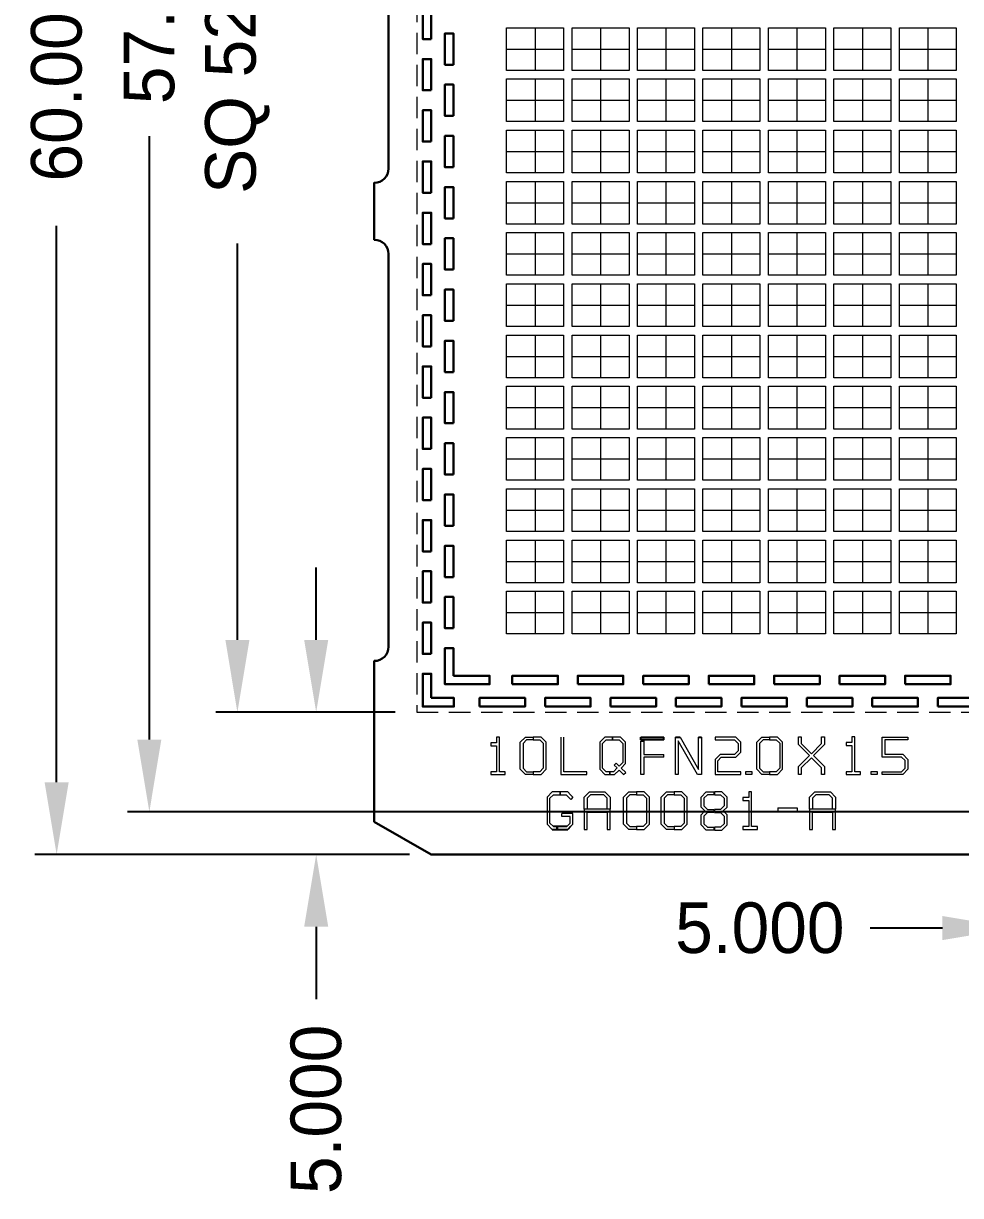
# Model space of a CAD drawing. Extents: x -14 to 234, y 117 to 227.
# Drawn here: x -13.61 to 19.32, y 140.57 to 181.76 of the extents above; entities that cross this region are included whole.
import ezdxf

# ---------------------------------------------------------------- set-up
doc = ezdxf.new("R2010")
doc.units = 0
doc.header["$LTSCALE"] = 3
doc.header["$MEASUREMENT"] = 0
for name, pattern in [('CENTER', [2, 1.25, -0.25, 0.25, -0.25]), ('HIDDEN', [0.375, 0.25, -0.125]), ('PHANTOM', [2.5, 1.25, -0.25, 0.25, -0.25, 0.25, -0.25])]:
    doc.linetypes.add(name, pattern=pattern)
doc.layers.add('998', color=50, linetype='Continuous')
for name, color, linetype, lineweight in [('CLIN', 1, 'CENTER', 15), ('DIM', 4, 'Continuous', 13), ('HIDN', 6, 'HIDDEN', 15), ('OBJ', 3, 'Continuous', 30), ('OBJ1', 7, 'Continuous', 30), ('PHANTOM', 5, 'PHANTOM', 15), ('TEXT', 2, 'Continuous', 20)]:
    doc.layers.add(name, color=color, linetype=linetype, lineweight=lineweight)
doc.dimstyles.new('3DEC X 1', dxfattribs={"dimtxt": 1.778, "dimasz": 2.54, "dimexe": 0.762, "dimexo": 0.762, "dimgap": 0.762, "dimtad": 0, "dimdec": 3, "dimzin": 0, "dimdsep": 46, "dimtxsty": 'Standard', "dimcen": 0.09, "dimadec": 0, "dimazin": 0, "dimtfac": 1, "dimtdec": 3, "dimtofl": 0, "dimtmove": 0, "dimatfit": 3, "dimfxl": 1, "dimtolj": 1, "dimtzin": 0, "dimarcsym": 0})

# ---------------------------------------------------------------- blocks, each defined once
blk = doc.blocks.new('*D7')
at = {"layer": 'Defpoints', "color": 0, "transparency": 16777216}
for p in [(-68.781, -129.175), (-68.781, -129.175), (-73.781, -129.937), (-73.781, -129.937), (-73.781, -133.259), (-73.781, -133.259)]:
    blk.add_point(p, dxfattribs=at)
at = {"layer": 'DIM', "color": 0, "lineweight": -2, "transparency": 16777216}
for p, q in [((-68.781, -129.937), (-68.781, -134.021)), ((-68.781, -129.937), (-68.781, -134.021)), ((-73.781, -130.699), (-73.781, -134.021)), ((-73.781, -130.699), (-73.781, -134.021)), ((-76.321, -133.259), (-78.861, -133.259)), ((-76.321, -133.259), (-78.861, -133.259)), ((-66.241, -133.259), (-63.701, -133.259)), ((-66.241, -133.259), (-63.701, -133.259))]:
    blk.add_line(p, q, dxfattribs=at)
at = {"layer": 'DIM', "color": 0, "transparency": 16777216}
for points in [[(-76.321, -132.836), (-76.321, -133.682), (-73.781, -133.259)], [(-76.321, -132.836), (-76.321, -133.682), (-73.781, -133.259)], [(-66.241, -132.836), (-66.241, -133.682), (-68.781, -133.259)], [(-66.241, -132.836), (-66.241, -133.682), (-68.781, -133.259)]]:
    blk.add_solid(points, dxfattribs=at)
at = {"layer": 'DIM', "color": 0, "transparency": 16777216, "insert": (-82.734, -133.259), "char_height": 1.778, "attachment_point": 5}
blk.add_mtext('\\A1;5.000', dxfattribs=at)
blk.add_mtext('\\A1;5.000', dxfattribs=at)
blk = doc.blocks.new('*D9')
at = {"layer": 'Defpoints', "color": 0, "transparency": 16777216}
for p in [(-94.781, -73.675), (-94.781, -73.675), (-101.091, -125.675), (-101.091, -125.675), (-94.781, -125.675), (-94.781, -125.675)]:
    blk.add_point(p, dxfattribs=at)
at = {"layer": 'DIM', "color": 0, "lineweight": -2, "transparency": 16777216}
for p, q in [((-95.543, -73.675), (-101.853, -73.675)), ((-95.543, -73.675), (-101.853, -73.675)), ((-101.091, -76.215), (-101.091, -94.351)), ((-101.091, -76.215), (-101.091, -94.351)), ((-101.091, -123.135), (-101.091, -109.21)), ((-101.091, -123.135), (-101.091, -109.21)), ((-95.543, -125.675), (-101.853, -125.675)), ((-95.543, -125.675), (-101.853, -125.675))]:
    blk.add_line(p, q, dxfattribs=at)
at = {"layer": 'DIM', "color": 0, "transparency": 16777216}
for points in [[(-101.514, -76.215), (-100.667, -76.215), (-101.091, -73.675)], [(-101.514, -76.215), (-100.667, -76.215), (-101.091, -73.675)], [(-101.514, -123.135), (-100.667, -123.135), (-101.091, -125.675)], [(-101.514, -123.135), (-100.667, -123.135), (-101.091, -125.675)]]:
    blk.add_solid(points, dxfattribs=at)
at = {"layer": 'DIM', "color": 0, "transparency": 16777216, "insert": (-101.091, -101.78), "char_height": 1.778, "attachment_point": 5, "rotation": 90}
blk.add_mtext('\\A1;SQ 52.000', dxfattribs=at)
blk.add_mtext('\\A1;SQ 52.000', dxfattribs=at)
blk = doc.blocks.new('*D10')
at = {"layer": 'Defpoints', "color": 0, "transparency": 16777216}
for p in [(-94.781, -125.675), (-94.781, -125.675), (-98.322, -130.675), (-98.322, -130.675), (-94.281, -130.675), (-94.281, -130.675)]:
    blk.add_point(p, dxfattribs=at)
at = {"layer": 'DIM', "color": 0, "lineweight": -2, "transparency": 16777216}
for p, q in [((-98.322, -123.135), (-98.322, -120.595)), ((-98.322, -123.135), (-98.322, -120.595)), ((-95.543, -125.675), (-99.084, -125.675)), ((-95.543, -125.675), (-99.084, -125.675)), ((-95.043, -130.675), (-99.084, -130.675)), ((-95.043, -130.675), (-99.084, -130.675)), ((-98.322, -133.215), (-98.322, -135.755)), ((-98.322, -133.215), (-98.322, -135.755))]:
    blk.add_line(p, q, dxfattribs=at)
at = {"layer": 'DIM', "color": 0, "transparency": 16777216}
for points in [[(-98.746, -123.135), (-97.899, -123.135), (-98.322, -125.675)], [(-98.746, -123.135), (-97.899, -123.135), (-98.322, -125.675)], [(-98.746, -133.215), (-97.899, -133.215), (-98.322, -130.675)], [(-98.746, -133.215), (-97.899, -133.215), (-98.322, -130.675)]]:
    blk.add_solid(points, dxfattribs=at)
at = {"layer": 'DIM', "color": 0, "transparency": 16777216, "insert": (-98.322, -139.628), "char_height": 1.778, "attachment_point": 5, "rotation": 90}
blk.add_mtext('\\A1;5.000', dxfattribs=at)
blk.add_mtext('\\A1;5.000', dxfattribs=at)
blk = doc.blocks.new('*D11')
at = {"layer": 'Defpoints', "color": 0, "transparency": 16777216}
for p in [(-83.281, -72.175), (-83.281, -72.175), (-104.185, -129.175), (-104.185, -129.175), (-68.781, -129.175), (-68.781, -129.175)]:
    blk.add_point(p, dxfattribs=at)
at = {"layer": 'DIM', "color": 0, "lineweight": -2, "transparency": 16777216}
for p, q in [((-84.043, -72.175), (-104.947, -72.175)), ((-84.043, -72.175), (-104.947, -72.175)), ((-104.185, -74.715), (-104.185, -95.912)), ((-104.185, -74.715), (-104.185, -95.912)), ((-104.185, -126.635), (-104.185, -105.437)), ((-104.185, -126.635), (-104.185, -105.437)), ((-69.543, -129.175), (-104.947, -129.175)), ((-69.543, -129.175), (-104.947, -129.175))]:
    blk.add_line(p, q, dxfattribs=at)
at = {"layer": 'DIM', "color": 0, "transparency": 16777216}
for points in [[(-104.608, -74.715), (-103.762, -74.715), (-104.185, -72.175)], [(-104.608, -74.715), (-103.762, -74.715), (-104.185, -72.175)], [(-104.608, -126.635), (-103.762, -126.635), (-104.185, -129.175)], [(-104.608, -126.635), (-103.762, -126.635), (-104.185, -129.175)]]:
    blk.add_solid(points, dxfattribs=at)
at = {"layer": 'DIM', "color": 0, "transparency": 16777216, "insert": (-104.185, -100.675), "char_height": 1.778, "attachment_point": 5, "rotation": 90}
blk.add_mtext('\\A1;57.000', dxfattribs=at)
blk.add_mtext('\\A1;57.000', dxfattribs=at)
blk = doc.blocks.new('*D12')
at = {"layer": 'Defpoints', "color": 0, "transparency": 16777216}
for p in [(-107.442, -70.675), (-107.442, -70.675), (-94.281, -70.675), (-94.281, -70.675), (-94.281, -130.675), (-94.281, -130.675)]:
    blk.add_point(p, dxfattribs=at)
at = {"layer": 'DIM', "color": 0, "lineweight": -2, "transparency": 16777216}
for p, q in [((-95.043, -70.675), (-108.204, -70.675)), ((-95.043, -70.675), (-108.204, -70.675)), ((-107.442, -73.215), (-107.442, -92.764)), ((-107.442, -73.215), (-107.442, -92.764)), ((-107.442, -128.135), (-107.442, -108.586)), ((-107.442, -128.135), (-107.442, -108.586)), ((-95.043, -130.675), (-108.204, -130.675)), ((-95.043, -130.675), (-108.204, -130.675))]:
    blk.add_line(p, q, dxfattribs=at)
at = {"layer": 'DIM', "color": 0, "transparency": 16777216}
for points in [[(-107.865, -73.215), (-107.019, -73.215), (-107.442, -70.675)], [(-107.865, -73.215), (-107.019, -73.215), (-107.442, -70.675)], [(-107.865, -128.135), (-107.019, -128.135), (-107.442, -130.675)], [(-107.865, -128.135), (-107.019, -128.135), (-107.442, -130.675)]]:
    blk.add_solid(points, dxfattribs=at)
at = {"layer": 'DIM', "color": 0, "transparency": 16777216, "insert": (-107.442, -100.675), "char_height": 1.778, "attachment_point": 5, "rotation": 90}
blk.add_mtext('\\A1;60.000{\\H1.333500;±0.050}', dxfattribs=at)
blk.add_mtext('\\A1;60.000{\\H1.333500;±0.050}', dxfattribs=at)

msp = doc.modelspace()

# ---------------------------------------------------------------- linework, layer by layer
at = {"layer": '998'}
for p, q in [((8.08455, 156.58164), (8.08455, 156.68311)), ((8.08455, 156.68311), (8.89123, 156.68311)), ((8.89123, 156.58164), (8.08455, 156.58164)), ((8.08455, 156.55627), (8.18603, 156.55627)), ((8.89123, 156.58164), (8.89123, 156.68311)), ((9.29826, 156.68311), (9.47197, 156.68311)), ((10.11091, 156.68311), (10.21266, 156.68311)), ((4.97289, 153.43854), (5.14438, 153.43854)), ((5.14423, 153.54001), (5.01229, 153.54001)), ((5.47906, 153.54001), (5.14423, 153.54001)), ((5.14423, 153.54001), (5.14438, 153.43854)), ((5.14438, 153.43854), (5.14423, 153.54001)), ((5.14438, 153.43854), (5.51845, 153.43854)), ((5.61751, 153.54001), (5.51845, 153.43854))]:
    msp.add_line(p, q, dxfattribs=at)
at = {"layer": 'CLIN'}
for p, q in [((4.36913, 181.60713), (4.36913, 180.10713)), ((6.66913, 181.60713), (6.66913, 180.10713)), ((8.96913, 181.60713), (8.96913, 180.10713)), ((11.26913, 181.60713), (11.26913, 180.10713)), ((13.56913, 181.60713), (13.56913, 180.10713)), ((15.86913, 181.60713), (15.86913, 180.10713)), ((18.16913, 181.60713), (18.16913, 180.10713)), ((4.36913, 179.80713), (4.36913, 178.30713)), ((6.66913, 179.80713), (6.66913, 178.30713)), ((8.96913, 179.80713), (8.96913, 178.30713)), ((11.26913, 179.80713), (11.26913, 178.30713)), ((13.56913, 179.80713), (13.56913, 178.30713)), ((15.86913, 179.80713), (15.86913, 178.30713)), ((18.16913, 179.80713), (18.16913, 178.30713)), ((4.36913, 178.00713), (4.36913, 176.50713)), ((6.66913, 178.00713), (6.66913, 176.50713)), ((8.96913, 178.00713), (8.96913, 176.50713)), ((11.26913, 178.00713), (11.26913, 176.50713)), ((13.56913, 178.00713), (13.56913, 176.50713)), ((15.86913, 178.00713), (15.86913, 176.50713)), ((18.16913, 178.00713), (18.16913, 176.50713)), ((4.36913, 176.20713), (4.36913, 174.70713)), ((6.66913, 176.20713), (6.66913, 174.70713)), ((8.96913, 176.20713), (8.96913, 174.70713)), ((11.26913, 176.20713), (11.26913, 174.70713)), ((13.56913, 176.20713), (13.56913, 174.70713)), ((15.86913, 176.20713), (15.86913, 174.70713)), ((18.16913, 176.20713), (18.16913, 174.70713)), ((4.36913, 174.40713), (4.36913, 172.90713)), ((6.66913, 174.40713), (6.66913, 172.90713)), ((8.96913, 174.40713), (8.96913, 172.90713)), ((11.26913, 174.40713), (11.26913, 172.90713)), ((13.56913, 174.40713), (13.56913, 172.90713)), ((15.86913, 174.40713), (15.86913, 172.90713)), ((18.16913, 174.40713), (18.16913, 172.90713)), ((4.36913, 172.60713), (4.36913, 171.10713)), ((6.66913, 172.60713), (6.66913, 171.10713)), ((8.96913, 172.60713), (8.96913, 171.10713)), ((11.26913, 172.60713), (11.26913, 171.10713)), ((13.56913, 172.60713), (13.56913, 171.10713)), ((15.86913, 172.60713), (15.86913, 171.10713)), ((18.16913, 172.60713), (18.16913, 171.10713)), ((4.36913, 170.80713), (4.36913, 169.30713)), ((6.66913, 170.80713), (6.66913, 169.30713)), ((8.96913, 170.80713), (8.96913, 169.30713)), ((11.26913, 170.80713), (11.26913, 169.30713)), ((13.56913, 170.80713), (13.56913, 169.30713)), ((15.86913, 170.80713), (15.86913, 169.30713)), ((18.16913, 170.80713), (18.16913, 169.30713)), ((4.36913, 169.00713), (4.36913, 167.50713)), ((6.66913, 169.00713), (6.66913, 167.50713)), ((8.96913, 169.00713), (8.96913, 167.50713)), ((11.26913, 169.00713), (11.26913, 167.50713)), ((13.56913, 169.00713), (13.56913, 167.50713)), ((15.86913, 169.00713), (15.86913, 167.50713)), ((18.16913, 169.00713), (18.16913, 167.50713)), ((4.36913, 167.20713), (4.36913, 165.70713)), ((6.66913, 167.20713), (6.66913, 165.70713)), ((8.96913, 167.20713), (8.96913, 165.70713)), ((11.26913, 167.20713), (11.26913, 165.70713)), ((13.56913, 167.20713), (13.56913, 165.70713)), ((15.86913, 167.20713), (15.86913, 165.70713)), ((18.16913, 167.20713), (18.16913, 165.70713)), ((4.36913, 165.40713), (4.36913, 163.90713)), ((6.66913, 165.40713), (6.66913, 163.90713)), ((8.96913, 165.40713), (8.96913, 163.90713)), ((11.26913, 165.40713), (11.26913, 163.90713)), ((13.56913, 165.40713), (13.56913, 163.90713)), ((15.86913, 165.40713), (15.86913, 163.90713)), ((18.16913, 165.40713), (18.16913, 163.90713)), ((4.36913, 163.60713), (4.36913, 162.10713)), ((6.66913, 163.60713), (6.66913, 162.10713)), ((8.96913, 163.60713), (8.96913, 162.10713)), ((11.26913, 163.60713), (11.26913, 162.10713)), ((13.56913, 163.60713), (13.56913, 162.10713)), ((15.86913, 163.60713), (15.86913, 162.10713)), ((18.16913, 163.60713), (18.16913, 162.10713)), ((4.36913, 161.80713), (4.36913, 160.30713)), ((6.66913, 161.80713), (6.66913, 160.30713)), ((8.96913, 161.80713), (8.96913, 160.30713)), ((11.26913, 161.80713), (11.26913, 160.30713)), ((13.56913, 161.80713), (13.56913, 160.30713)), ((15.86913, 161.80713), (15.86913, 160.30713)), ((18.16913, 161.80713), (18.16913, 160.30713))]:
    msp.add_line(p, q, dxfattribs=at)
for points in [[(3.36913, 180.85713), (5.36913, 180.85713)], [(5.66913, 180.85713), (7.66913, 180.85713)], [(7.96913, 180.85713), (9.96913, 180.85713)], [(10.26913, 180.85713), (12.26913, 180.85713)], [(12.56913, 180.85713), (14.56913, 180.85713)], [(14.86913, 180.85713), (16.86913, 180.85713)], [(17.16913, 180.85713), (19.16913, 180.85713)], [(3.36913, 179.05713), (5.36913, 179.05713)], [(5.66913, 179.05713), (7.66913, 179.05713)], [(7.96913, 179.05713), (9.96913, 179.05713)], [(10.26913, 179.05713), (12.26913, 179.05713)], [(12.56913, 179.05713), (14.56913, 179.05713)], [(14.86913, 179.05713), (16.86913, 179.05713)], [(17.16913, 179.05713), (19.16913, 179.05713)], [(3.36913, 177.25713), (5.36913, 177.25713)], [(5.66913, 177.25713), (7.66913, 177.25713)], [(7.96913, 177.25713), (9.96913, 177.25713)], [(10.26913, 177.25713), (12.26913, 177.25713)], [(12.56913, 177.25713), (14.56913, 177.25713)], [(14.86913, 177.25713), (16.86913, 177.25713)], [(17.16913, 177.25713), (19.16913, 177.25713)], [(3.36913, 175.45713), (5.36913, 175.45713)], [(5.66913, 175.45713), (7.66913, 175.45713)], [(7.96913, 175.45713), (9.96913, 175.45713)], [(10.26913, 175.45713), (12.26913, 175.45713)], [(12.56913, 175.45713), (14.56913, 175.45713)], [(14.86913, 175.45713), (16.86913, 175.45713)], [(17.16913, 175.45713), (19.16913, 175.45713)], [(3.36913, 173.65713), (5.36913, 173.65713)], [(5.66913, 173.65713), (7.66913, 173.65713)], [(7.96913, 173.65713), (9.96913, 173.65713)], [(10.26913, 173.65713), (12.26913, 173.65713)], [(12.56913, 173.65713), (14.56913, 173.65713)], [(14.86913, 173.65713), (16.86913, 173.65713)], [(17.16913, 173.65713), (19.16913, 173.65713)], [(3.36913, 171.85713), (5.36913, 171.85713)], [(5.66913, 171.85713), (7.66913, 171.85713)], [(7.96913, 171.85713), (9.96913, 171.85713)], [(10.26913, 171.85713), (12.26913, 171.85713)], [(12.56913, 171.85713), (14.56913, 171.85713)], [(14.86913, 171.85713), (16.86913, 171.85713)], [(17.16913, 171.85713), (19.16913, 171.85713)], [(3.36913, 170.05713), (5.36913, 170.05713)], [(5.66913, 170.05713), (7.66913, 170.05713)], [(7.96913, 170.05713), (9.96913, 170.05713)], [(10.26913, 170.05713), (12.26913, 170.05713)], [(12.56913, 170.05713), (14.56913, 170.05713)], [(14.86913, 170.05713), (16.86913, 170.05713)], [(17.16913, 170.05713), (19.16913, 170.05713)], [(3.36913, 168.25713), (5.36913, 168.25713)], [(5.66913, 168.25713), (7.66913, 168.25713)], [(7.96913, 168.25713), (9.96913, 168.25713)], [(10.26913, 168.25713), (12.26913, 168.25713)], [(12.56913, 168.25713), (14.56913, 168.25713)], [(14.86913, 168.25713), (16.86913, 168.25713)], [(17.16913, 168.25713), (19.16913, 168.25713)], [(3.36913, 166.45713), (5.36913, 166.45713)], [(5.66913, 166.45713), (7.66913, 166.45713)], [(7.96913, 166.45713), (9.96913, 166.45713)], [(10.26913, 166.45713), (12.26913, 166.45713)], [(12.56913, 166.45713), (14.56913, 166.45713)], [(14.86913, 166.45713), (16.86913, 166.45713)], [(17.16913, 166.45713), (19.16913, 166.45713)], [(3.36913, 164.65713), (5.36913, 164.65713)], [(5.66913, 164.65713), (7.66913, 164.65713)], [(7.96913, 164.65713), (9.96913, 164.65713)], [(10.26913, 164.65713), (12.26913, 164.65713)], [(12.56913, 164.65713), (14.56913, 164.65713)], [(14.86913, 164.65713), (16.86913, 164.65713)], [(17.16913, 164.65713), (19.16913, 164.65713)], [(3.36913, 162.85713), (5.36913, 162.85713)], [(5.66913, 162.85713), (7.66913, 162.85713)], [(7.96913, 162.85713), (9.96913, 162.85713)], [(10.26913, 162.85713), (12.26913, 162.85713)], [(12.56913, 162.85713), (14.56913, 162.85713)], [(14.86913, 162.85713), (16.86913, 162.85713)], [(17.16913, 162.85713), (19.16913, 162.85713)], [(3.36913, 161.05713), (5.36913, 161.05713)], [(5.66913, 161.05713), (7.66913, 161.05713)], [(7.96913, 161.05713), (9.96913, 161.05713)], [(10.26913, 161.05713), (12.26913, 161.05713)], [(12.56913, 161.05713), (14.56913, 161.05713)], [(14.86913, 161.05713), (16.86913, 161.05713)], [(17.16913, 161.05713), (19.16913, 161.05713)]]:
    msp.add_lwpolyline(points, dxfattribs=at)
at = {"layer": 'HIDN'}
msp.add_lwpolyline([(52.21913, 157.55713), (52.21913, 209.55713), (0.21913, 209.55713), (0.21913, 157.55713)], close=True, dxfattribs=at)
at = {"layer": 'OBJ'}
msp.add_lwpolyline([(216.71913, 212.55713), (0.71913, 212.55713), (-1.28087, 211.40713), (-1.28087, 207.75713, -0.41421356), (-0.78087, 207.25713), (-0.78087, 193.45713, -0.41421356), (-1.28087, 192.95713), (-1.28087, 190.95713, -0.41421356), (-0.78087, 190.45713), (-0.78087, 176.65713, -0.41421356), (-1.28087, 176.15713), (-1.28087, 174.15713, -0.41421356), (-0.78087, 173.65713), (-0.78087, 159.85713, -0.41421356), (-1.28087, 159.35713), (-1.28087, 153.70713), (0.71913, 152.55713), (216.71913, 152.55713)], format="xyb", dxfattribs=at)
at = {"layer": 'OBJ1'}
for points in [[(0.71913, 181.20713), (0.71913, 182.30713), (0.41913, 182.30713), (0.41913, 181.20713)], [(1.50113, 180.30713), (1.50113, 181.40713), (1.20113, 181.40713), (1.20113, 180.30713)], [(0.71913, 179.40713), (0.71913, 180.50713), (0.41913, 180.50713), (0.41913, 179.40713)], [(1.50113, 178.50713), (1.50113, 179.60713), (1.20113, 179.60713), (1.20113, 178.50713)], [(0.71913, 177.60713), (0.71913, 178.70713), (0.41913, 178.70713), (0.41913, 177.60713)], [(1.50113, 176.70713), (1.50113, 177.80713), (1.20113, 177.80713), (1.20113, 176.70713)], [(0.71913, 175.80713), (0.71913, 176.90713), (0.41913, 176.90713), (0.41913, 175.80713)], [(1.50113, 174.90713), (1.50113, 176.00713), (1.20113, 176.00713), (1.20113, 174.90713)], [(0.71913, 174.00713), (0.71913, 175.10713), (0.41913, 175.10713), (0.41913, 174.00713)], [(1.50113, 173.10713), (1.50113, 174.20713), (1.20113, 174.20713), (1.20113, 173.10713)], [(0.71913, 172.20713), (0.71913, 173.30713), (0.41913, 173.30713), (0.41913, 172.20713)], [(1.50113, 171.30713), (1.50113, 172.40713), (1.20113, 172.40713), (1.20113, 171.30713)], [(0.71913, 170.40713), (0.71913, 171.50713), (0.41913, 171.50713), (0.41913, 170.40713)], [(1.50113, 169.50713), (1.50113, 170.60713), (1.20113, 170.60713), (1.20113, 169.50713)], [(0.71913, 168.60713), (0.71913, 169.70713), (0.41913, 169.70713), (0.41913, 168.60713)], [(1.50113, 167.70713), (1.50113, 168.80713), (1.20113, 168.80713), (1.20113, 167.70713)], [(0.71913, 166.80713), (0.71913, 167.90713), (0.41913, 167.90713), (0.41913, 166.80713)], [(1.50113, 165.90713), (1.50113, 167.00713), (1.20113, 167.00713), (1.20113, 165.90713)], [(0.71913, 165.00713), (0.71913, 166.10713), (0.41913, 166.10713), (0.41913, 165.00713)], [(1.50113, 164.10713), (1.50113, 165.20713), (1.20113, 165.20713), (1.20113, 164.10713)], [(0.71913, 163.20713), (0.71913, 164.30713), (0.41913, 164.30713), (0.41913, 163.20713)], [(1.50113, 162.30713), (1.50113, 163.40713), (1.20113, 163.40713), (1.20113, 162.30713)], [(0.71913, 161.40713), (0.71913, 162.50713), (0.41913, 162.50713), (0.41913, 161.40713)], [(1.50113, 160.50713), (1.50113, 161.60713), (1.20113, 161.60713), (1.20113, 160.50713)], [(0.71913, 159.60713), (0.71913, 160.70713), (0.41913, 160.70713), (0.41913, 159.60713)], [(1.50113, 158.83913), (2.76913, 158.83913), (2.76913, 158.53913), (1.20113, 158.53913), (1.20113, 159.80713), (1.50113, 159.80713)], [(0.71913, 158.05713), (1.51913, 158.05713), (1.51913, 157.75713), (0.41913, 157.75713), (0.41913, 158.90713), (0.71913, 158.90713)], [(3.56913, 158.53913), (5.16913, 158.53913), (5.16913, 158.83913), (3.56913, 158.83913)], [(5.86913, 158.53913), (7.46913, 158.53913), (7.46913, 158.83913), (5.86913, 158.83913)], [(8.16913, 158.53913), (9.76913, 158.53913), (9.76913, 158.83913), (8.16913, 158.83913)], [(10.46913, 158.53913), (12.06913, 158.53913), (12.06913, 158.83913), (10.46913, 158.83913)], [(12.76913, 158.53913), (14.36913, 158.53913), (14.36913, 158.83913), (12.76913, 158.83913)], [(15.06913, 158.53913), (16.66913, 158.53913), (16.66913, 158.83913), (15.06913, 158.83913)], [(17.36913, 158.53913), (18.96913, 158.53913), (18.96913, 158.83913), (17.36913, 158.83913)], [(2.41913, 157.75713), (4.01913, 157.75713), (4.01913, 158.05713), (2.41913, 158.05713)], [(4.71913, 157.75713), (6.31913, 157.75713), (6.31913, 158.05713), (4.71913, 158.05713)], [(7.01913, 157.75713), (8.61913, 157.75713), (8.61913, 158.05713), (7.01913, 158.05713)], [(9.31913, 157.75713), (10.91913, 157.75713), (10.91913, 158.05713), (9.31913, 158.05713)], [(11.61913, 157.75713), (13.21913, 157.75713), (13.21913, 158.05713), (11.61913, 158.05713)], [(13.91913, 157.75713), (15.51913, 157.75713), (15.51913, 158.05713), (13.91913, 158.05713)], [(16.21913, 157.75713), (17.81913, 157.75713), (17.81913, 158.05713), (16.21913, 158.05713)], [(18.51913, 157.75713), (20.11913, 157.75713), (20.11913, 158.05713), (18.51913, 158.05713)]]:
    msp.add_lwpolyline(points, close=True, dxfattribs=at)
at = {"layer": 'PHANTOM'}
for points in [[(5.36913, 180.10713), (3.36913, 180.10713), (3.36913, 181.60713), (5.36913, 181.60713)], [(7.66913, 180.10713), (5.66913, 180.10713), (5.66913, 181.60713), (7.66913, 181.60713)], [(9.96913, 180.10713), (7.96913, 180.10713), (7.96913, 181.60713), (9.96913, 181.60713)], [(12.26913, 180.10713), (10.26913, 180.10713), (10.26913, 181.60713), (12.26913, 181.60713)], [(14.56913, 180.10713), (12.56913, 180.10713), (12.56913, 181.60713), (14.56913, 181.60713)], [(16.86913, 180.10713), (14.86913, 180.10713), (14.86913, 181.60713), (16.86913, 181.60713)], [(19.16913, 180.10713), (17.16913, 180.10713), (17.16913, 181.60713), (19.16913, 181.60713)], [(5.36913, 178.30713), (3.36913, 178.30713), (3.36913, 179.80713), (5.36913, 179.80713)], [(7.66913, 178.30713), (5.66913, 178.30713), (5.66913, 179.80713), (7.66913, 179.80713)], [(9.96913, 178.30713), (7.96913, 178.30713), (7.96913, 179.80713), (9.96913, 179.80713)], [(12.26913, 178.30713), (10.26913, 178.30713), (10.26913, 179.80713), (12.26913, 179.80713)], [(14.56913, 178.30713), (12.56913, 178.30713), (12.56913, 179.80713), (14.56913, 179.80713)], [(16.86913, 178.30713), (14.86913, 178.30713), (14.86913, 179.80713), (16.86913, 179.80713)], [(19.16913, 178.30713), (17.16913, 178.30713), (17.16913, 179.80713), (19.16913, 179.80713)], [(5.36913, 176.50713), (3.36913, 176.50713), (3.36913, 178.00713), (5.36913, 178.00713)], [(7.66913, 176.50713), (5.66913, 176.50713), (5.66913, 178.00713), (7.66913, 178.00713)], [(9.96913, 176.50713), (7.96913, 176.50713), (7.96913, 178.00713), (9.96913, 178.00713)], [(12.26913, 176.50713), (10.26913, 176.50713), (10.26913, 178.00713), (12.26913, 178.00713)], [(14.56913, 176.50713), (12.56913, 176.50713), (12.56913, 178.00713), (14.56913, 178.00713)], [(16.86913, 176.50713), (14.86913, 176.50713), (14.86913, 178.00713), (16.86913, 178.00713)], [(19.16913, 176.50713), (17.16913, 176.50713), (17.16913, 178.00713), (19.16913, 178.00713)], [(5.36913, 174.70713), (3.36913, 174.70713), (3.36913, 176.20713), (5.36913, 176.20713)], [(7.66913, 174.70713), (5.66913, 174.70713), (5.66913, 176.20713), (7.66913, 176.20713)], [(9.96913, 174.70713), (7.96913, 174.70713), (7.96913, 176.20713), (9.96913, 176.20713)], [(12.26913, 174.70713), (10.26913, 174.70713), (10.26913, 176.20713), (12.26913, 176.20713)], [(14.56913, 174.70713), (12.56913, 174.70713), (12.56913, 176.20713), (14.56913, 176.20713)], [(16.86913, 174.70713), (14.86913, 174.70713), (14.86913, 176.20713), (16.86913, 176.20713)], [(19.16913, 174.70713), (17.16913, 174.70713), (17.16913, 176.20713), (19.16913, 176.20713)], [(5.36913, 172.90713), (3.36913, 172.90713), (3.36913, 174.40713), (5.36913, 174.40713)], [(7.66913, 172.90713), (5.66913, 172.90713), (5.66913, 174.40713), (7.66913, 174.40713)], [(9.96913, 172.90713), (7.96913, 172.90713), (7.96913, 174.40713), (9.96913, 174.40713)], [(12.26913, 172.90713), (10.26913, 172.90713), (10.26913, 174.40713), (12.26913, 174.40713)], [(14.56913, 172.90713), (12.56913, 172.90713), (12.56913, 174.40713), (14.56913, 174.40713)], [(16.86913, 172.90713), (14.86913, 172.90713), (14.86913, 174.40713), (16.86913, 174.40713)], [(19.16913, 172.90713), (17.16913, 172.90713), (17.16913, 174.40713), (19.16913, 174.40713)], [(5.36913, 171.10713), (3.36913, 171.10713), (3.36913, 172.60713), (5.36913, 172.60713)], [(7.66913, 171.10713), (5.66913, 171.10713), (5.66913, 172.60713), (7.66913, 172.60713)], [(9.96913, 171.10713), (7.96913, 171.10713), (7.96913, 172.60713), (9.96913, 172.60713)], [(12.26913, 171.10713), (10.26913, 171.10713), (10.26913, 172.60713), (12.26913, 172.60713)], [(14.56913, 171.10713), (12.56913, 171.10713), (12.56913, 172.60713), (14.56913, 172.60713)], [(16.86913, 171.10713), (14.86913, 171.10713), (14.86913, 172.60713), (16.86913, 172.60713)], [(19.16913, 171.10713), (17.16913, 171.10713), (17.16913, 172.60713), (19.16913, 172.60713)], [(5.36913, 169.30713), (3.36913, 169.30713), (3.36913, 170.80713), (5.36913, 170.80713)], [(7.66913, 169.30713), (5.66913, 169.30713), (5.66913, 170.80713), (7.66913, 170.80713)], [(9.96913, 169.30713), (7.96913, 169.30713), (7.96913, 170.80713), (9.96913, 170.80713)], [(12.26913, 169.30713), (10.26913, 169.30713), (10.26913, 170.80713), (12.26913, 170.80713)], [(14.56913, 169.30713), (12.56913, 169.30713), (12.56913, 170.80713), (14.56913, 170.80713)], [(16.86913, 169.30713), (14.86913, 169.30713), (14.86913, 170.80713), (16.86913, 170.80713)], [(19.16913, 169.30713), (17.16913, 169.30713), (17.16913, 170.80713), (19.16913, 170.80713)], [(5.36913, 167.50713), (3.36913, 167.50713), (3.36913, 169.00713), (5.36913, 169.00713)], [(7.66913, 167.50713), (5.66913, 167.50713), (5.66913, 169.00713), (7.66913, 169.00713)], [(9.96913, 167.50713), (7.96913, 167.50713), (7.96913, 169.00713), (9.96913, 169.00713)], [(12.26913, 167.50713), (10.26913, 167.50713), (10.26913, 169.00713), (12.26913, 169.00713)], [(14.56913, 167.50713), (12.56913, 167.50713), (12.56913, 169.00713), (14.56913, 169.00713)], [(16.86913, 167.50713), (14.86913, 167.50713), (14.86913, 169.00713), (16.86913, 169.00713)], [(19.16913, 167.50713), (17.16913, 167.50713), (17.16913, 169.00713), (19.16913, 169.00713)], [(5.36913, 165.70713), (3.36913, 165.70713), (3.36913, 167.20713), (5.36913, 167.20713)], [(7.66913, 165.70713), (5.66913, 165.70713), (5.66913, 167.20713), (7.66913, 167.20713)], [(9.96913, 165.70713), (7.96913, 165.70713), (7.96913, 167.20713), (9.96913, 167.20713)], [(12.26913, 165.70713), (10.26913, 165.70713), (10.26913, 167.20713), (12.26913, 167.20713)], [(14.56913, 165.70713), (12.56913, 165.70713), (12.56913, 167.20713), (14.56913, 167.20713)], [(16.86913, 165.70713), (14.86913, 165.70713), (14.86913, 167.20713), (16.86913, 167.20713)], [(19.16913, 165.70713), (17.16913, 165.70713), (17.16913, 167.20713), (19.16913, 167.20713)], [(5.36913, 163.90713), (3.36913, 163.90713), (3.36913, 165.40713), (5.36913, 165.40713)], [(7.66913, 163.90713), (5.66913, 163.90713), (5.66913, 165.40713), (7.66913, 165.40713)], [(9.96913, 163.90713), (7.96913, 163.90713), (7.96913, 165.40713), (9.96913, 165.40713)], [(12.26913, 163.90713), (10.26913, 163.90713), (10.26913, 165.40713), (12.26913, 165.40713)], [(14.56913, 163.90713), (12.56913, 163.90713), (12.56913, 165.40713), (14.56913, 165.40713)], [(16.86913, 163.90713), (14.86913, 163.90713), (14.86913, 165.40713), (16.86913, 165.40713)], [(19.16913, 163.90713), (17.16913, 163.90713), (17.16913, 165.40713), (19.16913, 165.40713)], [(5.36913, 162.10713), (3.36913, 162.10713), (3.36913, 163.60713), (5.36913, 163.60713)], [(7.66913, 162.10713), (5.66913, 162.10713), (5.66913, 163.60713), (7.66913, 163.60713)], [(9.96913, 162.10713), (7.96913, 162.10713), (7.96913, 163.60713), (9.96913, 163.60713)], [(12.26913, 162.10713), (10.26913, 162.10713), (10.26913, 163.60713), (12.26913, 163.60713)], [(14.56913, 162.10713), (12.56913, 162.10713), (12.56913, 163.60713), (14.56913, 163.60713)], [(16.86913, 162.10713), (14.86913, 162.10713), (14.86913, 163.60713), (16.86913, 163.60713)], [(19.16913, 162.10713), (17.16913, 162.10713), (17.16913, 163.60713), (19.16913, 163.60713)], [(5.36913, 160.30713), (3.36913, 160.30713), (3.36913, 161.80713), (5.36913, 161.80713)], [(7.66913, 160.30713), (5.66913, 160.30713), (5.66913, 161.80713), (7.66913, 161.80713)], [(9.96913, 160.30713), (7.96913, 160.30713), (7.96913, 161.80713), (9.96913, 161.80713)], [(12.26913, 160.30713), (10.26913, 160.30713), (10.26913, 161.80713), (12.26913, 161.80713)], [(14.56913, 160.30713), (12.56913, 160.30713), (12.56913, 161.80713), (14.56913, 161.80713)], [(16.86913, 160.30713), (14.86913, 160.30713), (14.86913, 161.80713), (16.86913, 161.80713)], [(19.16913, 160.30713), (17.16913, 160.30713), (17.16913, 161.80713), (19.16913, 161.80713)]]:
    msp.add_lwpolyline(points, close=True, dxfattribs=at)
at = {"layer": 'TEXT', "extrusion": (0, 0, -1)}
for p, q in [((5.27719, 156.68311), (5.27719, 155.36391)), ((5.37867, 155.46538), (5.37867, 156.68311)), ((5.27719, 155.36391), (6.18535, 155.36391)), ((6.18535, 155.46538), (5.37867, 155.46538)), ((6.18535, 155.36391), (6.18535, 155.46538))]:
    msp.add_line(p, q, dxfattribs=at)
at = {"layer": 'TEXT'}
for p, q in [((8.08455, 155.36391), (8.08455, 156.55627)), ((8.18603, 156.55627), (8.18603, 156.07425)), ((9.29826, 155.36231), (9.29826, 156.68311)), ((9.4, 156.55381), (9.4, 155.36231)), ((10.07956, 155.36231), (9.4, 156.55381)), ((9.47197, 156.68311), (10.11091, 155.54019)), ((10.11091, 155.54019), (10.11091, 156.68311)), ((10.21266, 156.68311), (10.21266, 155.36231)), ((8.18603, 156.07425), (8.89123, 156.07425)), ((8.89123, 155.97277), (8.18603, 155.97277)), ((8.18603, 155.97277), (8.18603, 155.36391)), ((8.89123, 155.97277), (8.89123, 156.07425)), ((8.18603, 155.36391), (8.08455, 155.36391)), ((9.4, 155.36231), (9.29826, 155.36231)), ((10.21266, 155.36231), (10.07956, 155.36231)), ((17.17321, 155.36421), (16.55971, 155.36421)), ((4.97289, 154.75774), (4.79159, 154.57202)), ((4.79159, 154.57202), (4.79159, 154.51304)), ((4.79159, 154.51304), (4.79159, 153.62426)), ((4.89307, 154.53364), (5.01229, 154.65627)), ((4.89307, 153.66264), (4.89307, 154.53364)), ((5.24567, 154.75774), (4.97289, 154.75774)), ((5.01229, 154.65627), (5.24567, 154.65627)), ((5.51845, 154.75774), (5.24567, 154.75774)), ((5.24567, 154.75774), (5.24567, 154.65627)), ((5.24567, 154.65627), (5.24567, 154.75774)), ((5.24567, 154.65627), (5.46379, 154.65627)), ((5.62197, 154.49424), (5.46379, 154.65627)), ((5.61751, 154.65627), (5.51845, 154.75774)), ((5.69975, 154.57202), (5.61751, 154.65627)), ((5.69975, 154.57202), (5.62197, 154.49424)), ((12.90414, 154.19896), (13.58308, 154.19896)), ((12.90414, 154.19896), (12.90414, 154.07896)), ((12.90414, 154.07896), (13.58308, 154.07896)), ((13.58308, 154.19896), (13.58308, 154.07896)), ((4.79159, 153.62426), (4.97289, 153.43854)), ((5.01229, 153.54001), (4.89307, 153.66264)), ((5.3102, 153.89421), (5.3102, 153.99421)), ((5.69975, 153.99421), (5.3102, 153.99421)), ((5.59828, 153.89421), (5.3102, 153.89421)), ((5.47906, 153.54001), (5.59828, 153.66264)), ((5.59828, 153.66264), (5.59828, 153.89421)), ((5.69975, 153.62426), (5.61751, 153.54001)), ((5.69975, 153.62426), (5.69975, 153.99421))]:
    msp.add_line(p, q, dxfattribs=at)
for points in [[(3.3222, 155.4655), (3.11901, 155.4655), (3.11901, 156.68468), (3.01741, 156.68468), (3.01741, 156.48148), (2.81421, 156.48148), (2.81421, 156.37989), (3.01741, 156.37989), (3.01741, 155.4655), (2.81421, 155.4655), (2.81421, 155.36391), (3.3222, 155.36391)], [(3.95125, 155.58877), (4.07054, 155.4655), (4.30424, 155.4655), (4.30424, 155.36391), (4.03117, 155.36391), (3.84966, 155.54985), (3.84966, 156.49874), (4.03117, 156.68468), (4.30424, 156.68468), (4.30424, 156.58308), (4.07061, 156.58308), (3.95125, 156.46031)], [(4.30424, 156.58308), (4.53701, 156.58308), (4.6573, 156.46681), (4.6573, 155.58827), (4.53793, 155.4655), (4.30424, 155.4655), (4.30424, 155.36391), (4.57738, 155.36391), (4.75889, 155.54985), (4.75889, 156.12589), (4.75889, 156.49874), (4.57738, 156.68468), (4.30424, 156.68468)], [(6.86127, 155.4655), (6.74191, 155.58827), (6.74191, 156.46031), (6.86127, 156.58308), (7.09493, 156.58308), (7.09493, 156.68468), (6.82182, 156.68468), (6.64031, 156.49874), (6.64031, 156.43969), (6.64031, 155.54985), (6.82182, 155.36391), (6.99351, 155.36391), (6.99336, 155.4655)], [(7.54955, 155.75312), (7.54955, 156.49874), (7.46721, 156.58308), (7.36803, 156.68468), (7.09493, 156.68468), (7.09493, 156.58308), (7.32859, 156.58308), (7.44795, 156.46031), (7.44795, 155.79054), (7.31847, 155.66539), (7.21813, 155.77087), (7.14601, 155.70128), (7.25277, 155.59706), (7.12546, 155.4655), (6.99336, 155.4655), (6.99351, 155.36391), (7.1652, 155.36391), (7.31911, 155.51782), (7.47921, 155.36546), (7.55358, 155.43721), (7.3951, 155.5957)], [(10.69189, 155.36421), (11.60112, 155.36421), (11.60112, 155.46581), (10.79348, 155.46581), (10.79348, 155.85103), (10.91285, 155.9738), (11.42015, 155.9738), (11.60112, 156.15257), (11.60112, 156.49904), (11.41961, 156.68499), (10.69189, 156.68499), (10.69189, 156.58339), (11.38017, 156.58339), (11.49953, 156.46062), (11.49953, 156.19817), (11.38017, 156.0754), (10.87304, 156.0754), (10.69189, 155.89424)], [(12.25825, 155.58908), (12.37755, 155.46581), (12.61124, 155.46581), (12.61124, 155.36421), (12.33817, 155.36421), (12.15666, 155.55015), (12.15666, 156.49904), (12.33817, 156.68499), (12.61124, 156.68499), (12.61124, 156.58339), (12.37762, 156.58339), (12.25825, 156.46062)], [(12.61124, 156.58339), (12.84401, 156.58339), (12.9643, 156.46711), (12.9643, 155.58858), (12.84494, 155.46581), (12.61124, 155.46581), (12.61124, 155.36421), (12.88438, 155.36421), (13.06589, 155.55015), (13.06589, 156.1262), (13.06589, 156.49904), (12.88438, 156.68499), (12.61124, 156.68499)], [(15.80518, 155.46646), (15.60069, 155.46646), (15.60069, 156.69345), (15.49844, 156.69345), (15.49844, 156.48896), (15.29394, 156.48896), (15.29394, 156.38671), (15.49844, 156.38671), (15.49844, 155.46646), (15.29394, 155.46646), (15.29394, 155.36421), (15.80518, 155.36421)], [(11.78011, 155.36421), (11.78011, 155.4706), (11.98059, 155.4706), (11.98059, 155.36421)], [(16.18316, 155.36421), (16.18316, 155.4706), (16.38365, 155.4706), (16.38365, 155.36421)], [(7.5783, 153.66184), (7.6976, 153.53857), (7.93129, 153.53857), (7.93129, 153.43697), (7.65822, 153.43697), (7.47671, 153.62291), (7.47671, 154.5718), (7.65822, 154.75774), (7.93129, 154.75774), (7.93129, 154.65615), (7.69767, 154.65615), (7.5783, 154.53338)], [(7.93129, 154.65615), (8.16406, 154.65615), (8.28435, 154.53987), (8.28435, 153.66134), (8.16499, 153.53857), (7.93129, 153.53857), (7.93129, 153.43697), (8.20443, 153.43697), (8.38594, 153.62291), (8.38594, 154.19896), (8.38594, 154.5718), (8.20443, 154.75774), (7.93129, 154.75774)], [(8.90127, 153.66184), (9.02056, 153.53857), (9.25425, 153.53857), (9.25425, 153.43697), (8.98119, 153.43697), (8.79967, 153.62291), (8.79967, 154.5718), (8.98119, 154.75774), (9.25425, 154.75774), (9.25425, 154.65615), (9.02063, 154.65615), (8.90127, 154.53338)], [(9.25425, 154.65615), (9.48703, 154.65615), (9.60731, 154.53987), (9.60731, 153.66134), (9.48795, 153.53857), (9.25425, 153.53857), (9.25425, 153.43697), (9.52739, 153.43697), (9.70891, 153.62291), (9.70891, 154.19896), (9.70891, 154.5718), (9.52739, 154.75774), (9.25425, 154.75774)], [(10.20077, 153.59622), (10.20077, 153.95222), (10.33477, 154.08622), (10.20077, 154.22022), (10.20077, 154.57622), (10.38577, 154.76122), (10.64557, 154.76122), (10.64557, 154.65922), (10.42802, 154.65922), (10.30277, 154.53397), (10.30277, 154.26247), (10.42802, 154.13722), (10.64557, 154.13722), (10.64557, 154.03522), (10.42802, 154.03522), (10.30277, 153.90997), (10.30277, 153.63847), (10.42802, 153.51322), (10.64557, 153.51322), (10.64557, 153.41122), (10.38577, 153.41122)], [(10.88852, 153.51322), (10.67097, 153.51322), (10.67097, 153.41122), (10.93077, 153.41122), (11.11577, 153.59622), (11.11577, 153.95222), (10.98177, 154.08622), (11.11577, 154.22022), (11.11577, 154.57622), (10.93077, 154.76122), (10.67097, 154.76122), (10.67097, 154.65922), (10.88852, 154.65922), (11.01377, 154.53397), (11.01377, 154.26247), (10.88852, 154.13722), (10.67097, 154.13722), (10.67097, 154.03522), (10.88852, 154.03522), (11.01377, 153.90997), (11.01377, 153.63847)], [(12.18013, 153.53857), (11.97693, 153.53857), (11.97693, 154.75774), (11.87534, 154.75774), (11.87534, 154.55455), (11.67214, 154.55455), (11.67214, 154.45295), (11.87534, 154.45295), (11.87534, 153.53857), (11.67214, 153.53857), (11.67214, 153.43697), (12.18013, 153.43697)], [(6.904, 153.43697), (7.00559, 153.43697), (7.00559, 154.14816), (6.904, 154.14816), (6.19796, 154.14816), (6.09636, 154.14816), (6.09636, 153.43697), (6.19796, 153.43697), (6.19796, 154.04656), (6.904, 154.04656)], [(14.82405, 153.43697), (14.92564, 153.43697), (14.92564, 154.14816), (14.82405, 154.14816), (14.118, 154.14816), (14.01641, 154.14816), (14.01641, 153.43697), (14.118, 153.43697), (14.118, 154.04656), (14.82405, 154.04656)]]:
    msp.add_lwpolyline(points, close=True, dxfattribs=at)
at = {"layer": 'TEXT', "extrusion": (0, 0, -1)}
for points in [[(-14.08188, 155.95473), (-13.72225, 155.60114), (-13.72225, 155.36421), (-13.62, 155.36421), (-13.62, 155.64396), (-14.00604, 156.03), (-13.62, 156.41878), (-13.62, 156.69345), (-13.72225, 156.69345), (-13.72225, 156.45665), (-14.08188, 156.10004), (-14.43282, 156.45703), (-14.43282, 156.69345), (-14.53507, 156.69345), (-14.53507, 156.41878), (-14.14902, 156.03), (-14.53507, 155.64396), (-14.53507, 155.36421), (-14.43282, 155.36421), (-14.43282, 155.60076)], [(-17.46895, 155.55015), (-17.28744, 155.36421), (-16.55971, 155.36421), (-16.55971, 155.46581), (-17.24799, 155.46581), (-17.36735, 155.58858), (-17.36735, 155.85693), (-17.24799, 155.97971), (-16.55971, 155.97971), (-16.55971, 156.68499), (-17.46895, 156.68499), (-17.46895, 156.58339), (-16.66131, 156.58339), (-16.66131, 156.0813), (-17.28761, 156.0813), (-17.46895, 155.89776)], [(-6.27787, 154.75774), (-6.82408, 154.75774), (-7.00559, 154.5718), (-7.00559, 154.14816), (-6.904, 154.14816), (-6.904, 154.53338), (-6.78464, 154.65615), (-6.31732, 154.65615), (-6.19796, 154.53338), (-6.19796, 154.14816), (-6.09636, 154.14816), (-6.09636, 154.5718)], [(-14.19792, 154.75774), (-14.74413, 154.75774), (-14.92564, 154.5718), (-14.92564, 154.14816), (-14.82405, 154.14816), (-14.82405, 154.53338), (-14.70469, 154.65615), (-14.23737, 154.65615), (-14.118, 154.53338), (-14.118, 154.14816), (-14.01641, 154.14816), (-14.01641, 154.5718)]]:
    msp.add_lwpolyline(points, close=True, dxfattribs=at)

# ---------------------------------------------------------------- dimensions: what is measured, and where the dimension line sits
at = {"layer": 'DIM'}
dim = msp.add_linear_dim(base=(-12.44185, 212.55713), p1=(0.71913, 152.55713), p2=(0.71913, 212.55713), angle=90, dimstyle='3DEC X 1', override={"dimgap": 0.762, "dimtol": 1, "dimlim": 0, "dimtp": 0.05, "dimtm": 0.05, "dimtfac": 0.75}, dxfattribs=at)
dim.commit()
dim.dimension.update_dxf_attribs({"geometry": '*D12', "text_midpoint": (-12.44185, 182.55713), "insert": (95.00003, 283.23169)})
dim = msp.add_linear_dim(base=(-9.1849, 154.05713), p1=(11.71913, 211.05713), p2=(26.21913, 154.05713), angle=90, dimstyle='3DEC X 1', dxfattribs=at)
dim.commit()
dim.dimension.update_dxf_attribs({"geometry": '*D11', "text_midpoint": (-9.1849, 182.55713), "insert": (95.00003, 283.23169)})
dim = msp.add_linear_dim(base=(-6.09079, 157.55713), p1=(0.21913, 209.55713), p2=(0.21913, 157.55713), angle=90, text='SQ <>', dimstyle='3DEC X 1', dxfattribs=at)
dim.commit()
dim.dimension.update_dxf_attribs({"geometry": '*D9', "text_midpoint": (-6.09079, 181.45126), "dimtype": 128, "insert": (95.00003, 283.23169)})
dim = msp.add_linear_dim(base=(-3.32238, 152.55713), p1=(0.21913, 157.55713), p2=(0.71913, 152.55713), angle=90, dimstyle='3DEC X 1', dxfattribs=at)
dim.commit()
dim.dimension.update_dxf_attribs({"geometry": '*D10', "text_midpoint": (-3.32238, 143.60363), "dimtype": 128, "insert": (95.00003, 283.23169)})
dim = msp.add_linear_dim(base=(21.21913, 149.97255), p1=(26.21913, 154.05713), p2=(21.21913, 153.29513), dimstyle='3DEC X 1', dxfattribs=at)
dim.commit()
dim.dimension.update_dxf_attribs({"geometry": '*D7', "text_midpoint": (12.26563, 149.97255), "dimtype": 128, "insert": (95.00003, 283.23169)})

doc.saveas('drawing.dxf')
